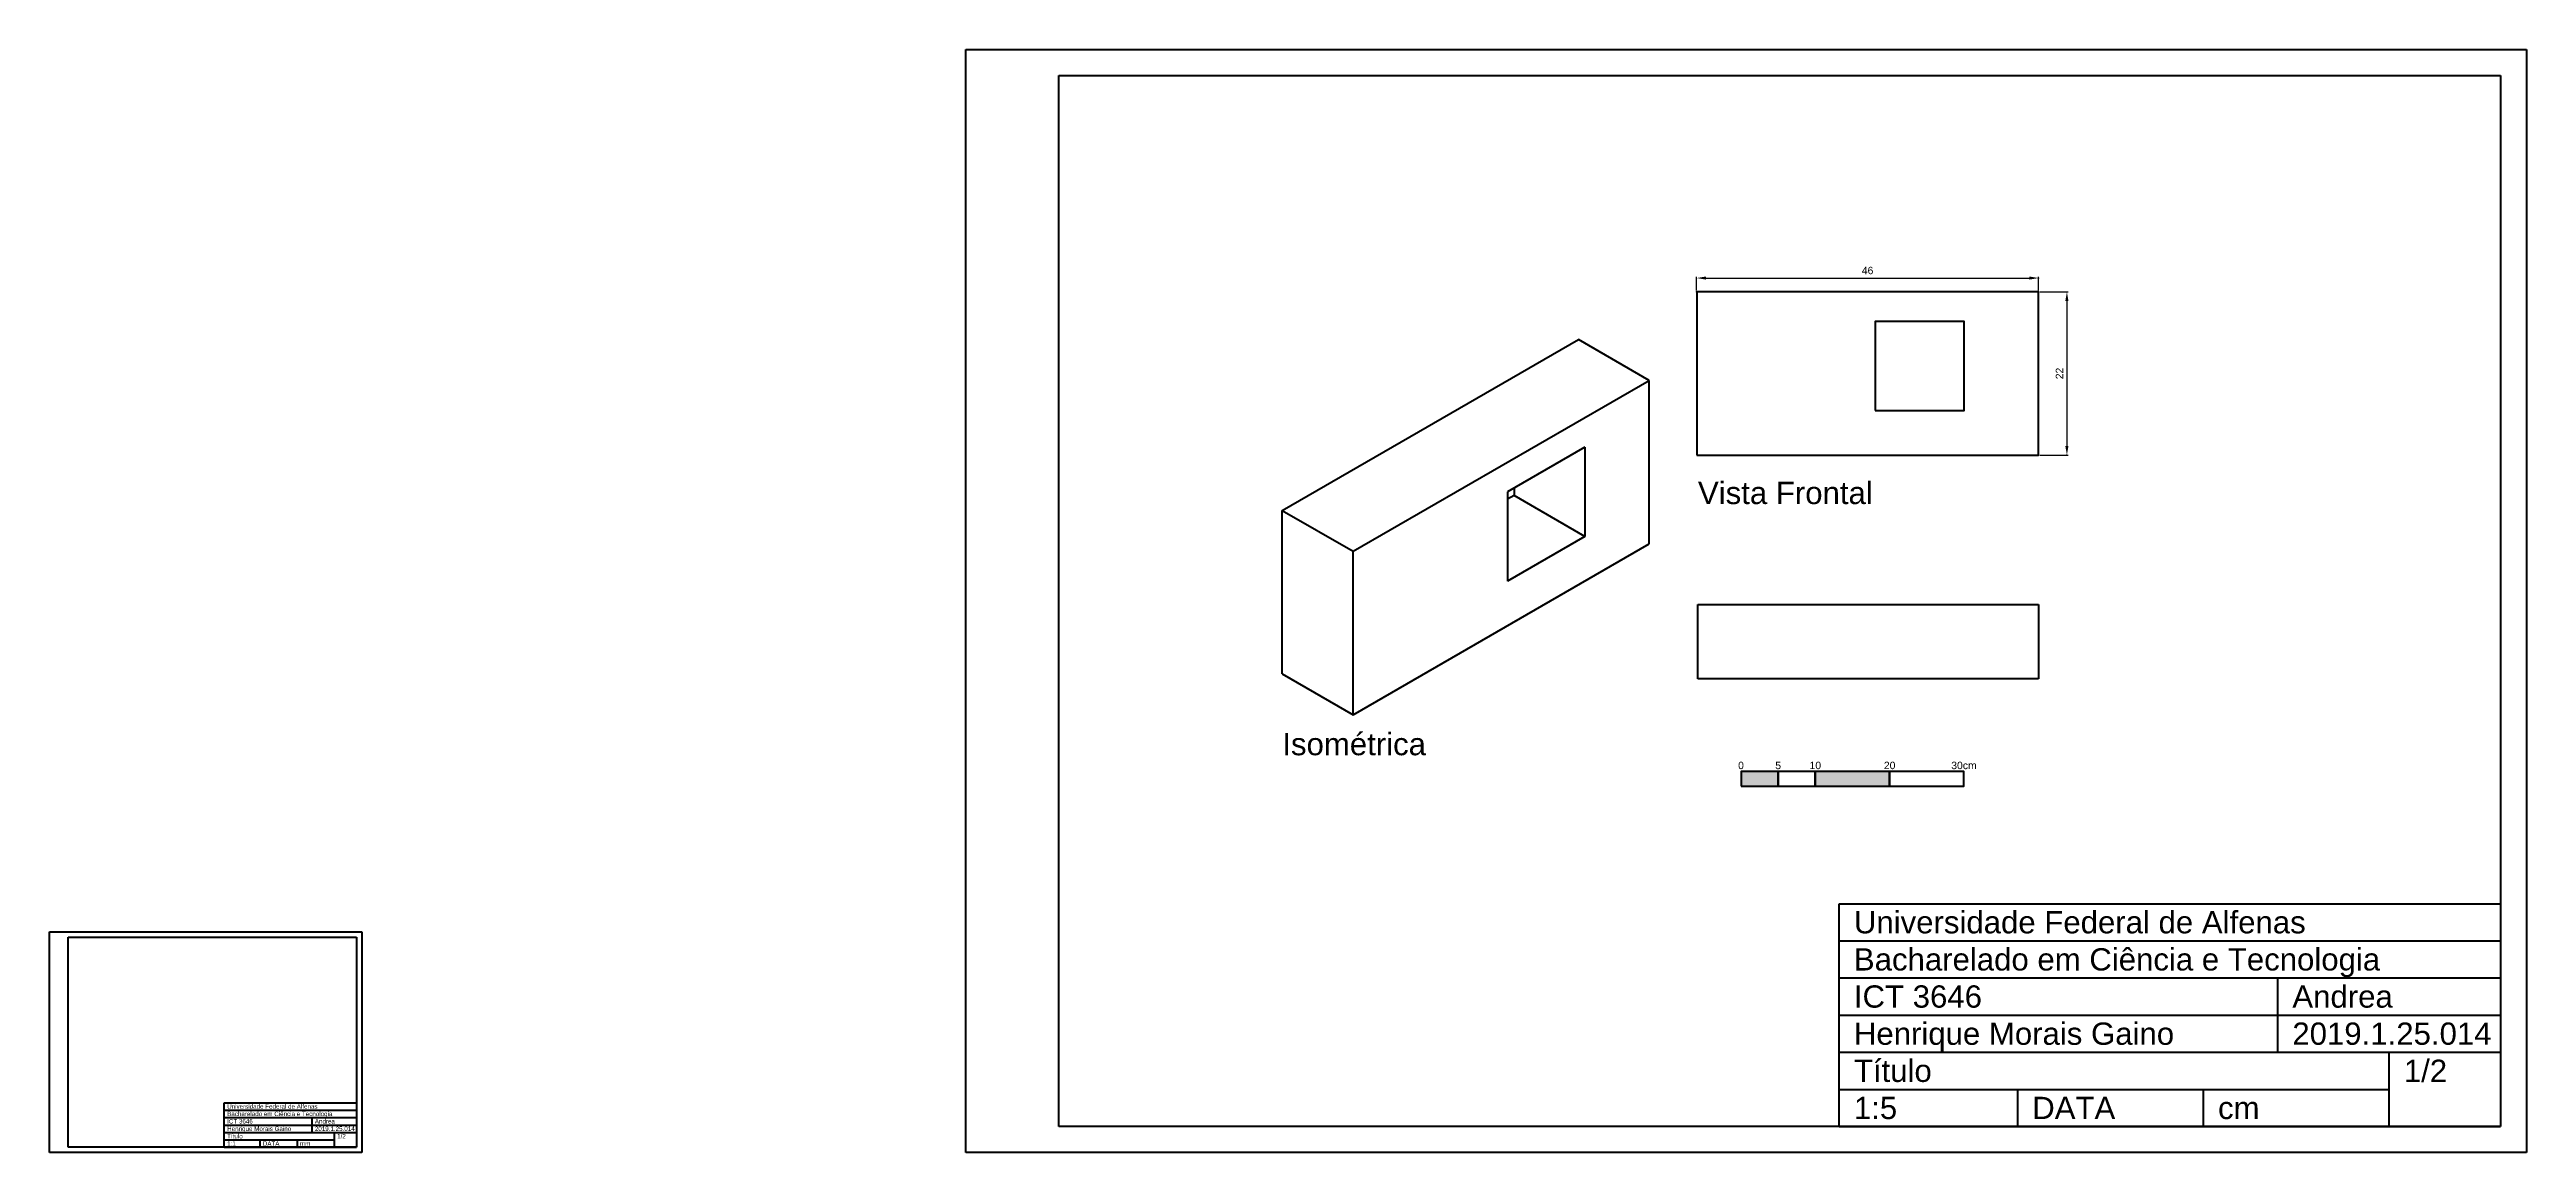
# Model space of a CAD drawing. Header units: centimetres. Extents: x 0 to 333, y 0 to 148.
import ezdxf
from ezdxf.enums import TextEntityAlignment as Align

# ---------------------------------------------------------------- set-up
doc = ezdxf.new("R2010")
doc.units = ezdxf.units.CM
doc.linetypes.add('CENTER', pattern=[50.8, 31.75, -6.35, 6.35, -6.35])
doc.layers.get('0').update_dxf_attribs({"lineweight": 50})
for name, color, linetype, lineweight in [('ARESTA', 6, 'Continuous', 40), ('COTAS', 1, 'Continuous', 15), ('HACHURA', 3, 'CENTER', 15), ('TEXTO', 4, 'Continuous', 30)]:
    doc.layers.add(name, color=color, linetype=linetype, lineweight=lineweight)
doc.layers.add('AUXILIARES', color=2, linetype='Continuous', lineweight=30, plot=False)
doc.styles.add('style1', font='arial.ttf', dxfattribs={"height": 0.6})
doc.styles.add('style1-5', font='arial.ttf', dxfattribs={"height": 3})
doc.styles.add('style1-5 cota', font='arial.ttf', dxfattribs={"height": 1})
doc.dimstyles.new('cota 1-5', dxfattribs={"dimtxt": 1, "dimasz": 1.25, "dimexe": 0.18, "dimexo": 0.1625, "dimgap": 0.5, "dimtad": 1, "dimtxsty": 'style1-5 cota', "dimcen": 0.09, "dimclrd": 256, "dimclre": 256, "dimclrt": 256, "dimadec": 0, "dimazin": 0, "dimtfac": 1, "dimtmove": 0, "dimatfit": 3, "dimfxl": 1, "dimarcsym": 0})

# ---------------------------------------------------------------- blocks, each defined once
blk = doc.blocks.new('*D2')
at = {"layer": 'AUXILIARES', "color": 0, "transparency": 16777216}
for p in [(267.63, 117.73), (221.63, 115.88), (267.63, 115.88)]:
    blk.add_point(p, dxfattribs=at)
at = {"layer": 'COTAS', "lineweight": -2, "transparency": 16777216}
for p, q in [((221.63, 116.05), (221.63, 117.91)), ((222.88, 117.73), (266.38, 117.73)), ((267.63, 116.05), (267.63, 117.91))]:
    blk.add_line(p, q, dxfattribs=at)
at = {"layer": 'COTAS', "transparency": 16777216}
for points in [[(222.88, 117.94), (222.88, 117.52), (221.63, 117.73)], [(266.38, 117.94), (266.38, 117.52), (267.63, 117.73)]]:
    blk.add_solid(points, dxfattribs=at)
at = {"layer": 'COTAS', "transparency": 16777216, "insert": (244.63, 118.74), "char_height": 1, "attachment_point": 5, "style": 'style1-5 cota'}
blk.add_mtext('46', dxfattribs=at)
blk = doc.blocks.new('*D4')
at = {"layer": 'AUXILIARES', "color": 0, "transparency": 16777216}
for p in [(267.63, 115.88), (267.63, 93.88), (271.45, 93.88)]:
    blk.add_point(p, dxfattribs=at)
at = {"layer": 'COTAS', "lineweight": -2, "transparency": 16777216}
for p, q in [((267.8, 115.88), (271.63, 115.88)), ((271.45, 114.63), (271.45, 95.13)), ((267.8, 93.88), (271.63, 93.88))]:
    blk.add_line(p, q, dxfattribs=at)
at = {"layer": 'COTAS', "transparency": 16777216}
for points in [[(271.24, 114.63), (271.66, 114.63), (271.45, 115.88)], [(271.24, 95.13), (271.66, 95.13), (271.45, 93.88)]]:
    blk.add_solid(points, dxfattribs=at)
at = {"layer": 'COTAS', "transparency": 16777216, "insert": (270.45, 104.88), "char_height": 1, "attachment_point": 5, "rotation": 90, "style": 'style1-5 cota'}
blk.add_mtext('22', dxfattribs=at)

msp = doc.modelspace()

# ---------------------------------------------------------------- hatches: boundary and pattern name
at = {"layer": 'HACHURA'}
h = msp.add_hatch(color=256, dxfattribs=at)
h.dxf.hatch_style = 1
h.paths.add_polyline_path([(232.598, 51.311), (227.598, 51.311), (227.598, 49.311), (232.598, 49.311)])
h.paths.add_polyline_path([(247.598, 51.311), (237.598, 51.311), (237.598, 49.311), (247.598, 49.311)])

# ---------------------------------------------------------------- linework, layer by layer
for p, q in [((123.287, 0), (123.287, 148.5)), ((123.287, 148.5), (333.287, 148.5)), ((333.287, 148.5), (333.287, 0)), ((135.787, 3.5), (135.787, 145)), ((135.787, 145), (329.787, 145)), ((329.787, 145), (329.787, 3.5)), ((240.787, 3.5), (240.787, 33.5)), ((240.787, 33.5), (329.787, 33.5)), ((329.787, 33.5), (329.787, 3.5)), ((0, 0), (0, 29.7)), ((0, 29.7), (42, 29.7)), ((2.5, 29), (41.3, 29)), ((2.5, 0.7), (2.5, 29)), ((41.3, 29), (41.3, 0.7)), ((42, 29.7), (42, 0)), ((240.787, 28.5), (329.787, 28.5)), ((240.787, 23.5), (329.787, 23.5)), ((299.787, 23.5), (299.787, 13.5)), ((240.787, 18.5), (329.787, 18.5)), ((240.787, 13.5), (329.787, 13.5)), ((314.787, 13.5), (314.787, 3.5)), ((23.5, 0.7), (23.5, 6.7)), ((23.5, 6.7), (41.3, 6.7)), ((41.3, 6.7), (41.3, 0.7)), ((240.787, 8.5), (314.787, 8.5)), ((264.787, 8.5), (264.787, 3.5)), ((289.787, 8.5), (289.787, 3.5)), ((23.5, 5.7), (41.3, 5.7)), ((23.5, 4.7), (41.3, 4.7)), ((23.5, 3.7), (41.3, 3.7)), ((35.3, 4.7), (35.3, 2.7)), ((329.787, 3.5), (135.787, 3.5)), ((329.787, 3.5), (240.787, 3.5)), ((240.787, 3.5), (329.787, 3.5)), ((42, 0), (0, 0)), ((41.3, 0.7), (2.5, 0.7)), ((23.5, 2.7), (41.3, 2.7)), ((23.5, 1.7), (38.3, 1.7)), ((41.3, 0.7), (23.5, 0.7)), ((23.5, 0.7), (41.3, 0.7)), ((28.3, 1.7), (28.3, 0.7)), ((33.3, 1.7), (33.3, 0.7)), ((38.3, 2.7), (38.3, 0.7)), ((333.287, 0), (123.287, 0))]:
    msp.add_line(p, q)
at = {"layer": 'ARESTA'}
for p, q in [((165.88, 86.439), (205.717, 109.439)), ((215.243, 103.939), (205.717, 109.439)), ((175.406, 80.939), (215.243, 103.939)), ((215.243, 81.939), (215.243, 103.939)), ((206.583, 94.939), (196.191, 88.939)), ((206.583, 94.939), (206.583, 82.939)), ((196.191, 88.939), (196.191, 76.939)), ((197.057, 88.439), (196.191, 87.939)), ((197.057, 89.439), (197.057, 88.439)), ((206.583, 82.939), (197.057, 88.439)), ((165.88, 64.439), (165.88, 86.439)), ((165.88, 86.439), (175.406, 80.939)), ((175.406, 58.939), (215.243, 81.939)), ((175.406, 58.939), (175.406, 80.939)), ((206.583, 82.939), (196.191, 76.939)), ((221.805, 73.791), (267.634, 73.791)), ((221.805, 63.791), (221.805, 73.791)), ((267.634, 73.791), (267.634, 63.791)), ((165.88, 64.439), (175.406, 58.939)), ((267.634, 63.791), (221.805, 63.791))]:
    msp.add_line(p, q, dxfattribs=at)
for points in [[(221.634, 93.885), (267.634, 93.885), (267.634, 115.885), (221.634, 115.885)], [(245.634, 99.885), (257.634, 99.885), (257.634, 111.885), (245.634, 111.885)], [(227.598, 49.311), (232.598, 49.311), (232.598, 51.311), (227.598, 51.311)], [(232.598, 49.311), (237.598, 49.311), (237.598, 51.311), (232.598, 51.311)], [(237.598, 49.311), (247.598, 49.311), (247.598, 51.311), (237.598, 51.311)], [(247.598, 49.311), (257.598, 49.311), (257.598, 51.311), (247.598, 51.311)]]:
    msp.add_lwpolyline(points, close=True, dxfattribs=at)

# ---------------------------------------------------------------- texts
at = {"layer": 'ARESTA', "style": 'style1-5 cota'}
for s, p in [('0', (227.598, 51.311)), ('5', (232.598, 51.311)), ('10', (237.598, 51.311)), ('20', (247.598, 51.311)), ('30cm', (257.598, 51.311))]:
    msp.add_text(s, height=1, dxfattribs=at).set_placement(p, align=Align.BOTTOM_CENTER)
at = {"layer": 'TEXTO'}
for s, height, style, p in [('Isométrica', 3, 'style1-5', (165.88, 56.485)), ('Universidade Federal de Alfenas', 3, 'style1', (242.787, 32.5)), ('Bacharelado em Ciência e Tecnologia', 3, 'style1', (242.787, 27.5)), ('ICT 3646', 3, 'style1', (242.787, 22.5)), ('Andrea', 3, 'style1', (301.787, 22.5)), ('Henrique Morais Gaino', 3, 'style1', (242.787, 17.5)), ('2019.1.25.014', 3, 'style1', (301.787, 17.5)), ('Título', 3, 'style1', (242.787, 12.5)), ('1/2', 3, 'style1', (316.787, 12.5)), ('1:5', 3, 'style1', (242.787, 7.5)), ('DATA', 3, 'style1', (266.787, 7.5)), ('cm', 3, 'style1', (291.787, 7.5)), ('Universidade Federal de Alfenas', 0.6, 'style1', (23.9, 6.5)), ('Bacharelado em Ciência e Tecnologia', 0.6, 'style1', (23.9, 5.5)), ('Henrique Morais Gaino', 0.6, 'style1', (23.9, 3.5)), ('ICT 3646', 0.6, 'style1', (23.9, 4.5)), ('Andrea', 0.6, 'style1', (35.7, 4.5)), ('2019.1.25.014', 0.6, 'style1', (35.7, 3.5)), ('Título', 0.6, 'style1', (23.9, 2.5)), ('1:1', 0.6, 'style1', (23.9, 1.5)), ('DATA', 0.6, 'style1', (28.7, 1.5)), ('mm', 0.6, 'style1', (33.7, 1.5)), ('1/2', 0.6, 'style1', (38.7, 2.5))]:
    msp.add_text(s, height=height, dxfattribs=dict(at, style=style)).set_placement(p, align=Align.TOP_LEFT)
at = {"layer": 'TEXTO', "insert": (221.805, 90.3), "char_height": 3, "attachment_point": 1, "style": 'style1-5'}
msp.add_mtext('Vista Frontal', dxfattribs=at)

# ---------------------------------------------------------------- dimensions: what is measured, and where the dimension line sits
at = {"layer": 'COTAS'}
dim = msp.add_linear_dim(base=(267.634, 117.731), p1=(221.634, 115.885), p2=(267.634, 115.885), dimstyle='cota 1-5', dxfattribs=at)
dim.commit()
dim.dimension.update_dxf_attribs({"geometry": '*D2', "text_midpoint": (244.634, 118.741)})
dim = msp.add_linear_dim(base=(271.453, 93.885), p1=(267.634, 115.885), p2=(267.634, 93.885), angle=90, dimstyle='cota 1-5', dxfattribs=at)
dim.commit()
dim.dimension.update_dxf_attribs({"geometry": '*D4', "text_midpoint": (270.451, 104.885)})

doc.saveas('drawing.dxf')
